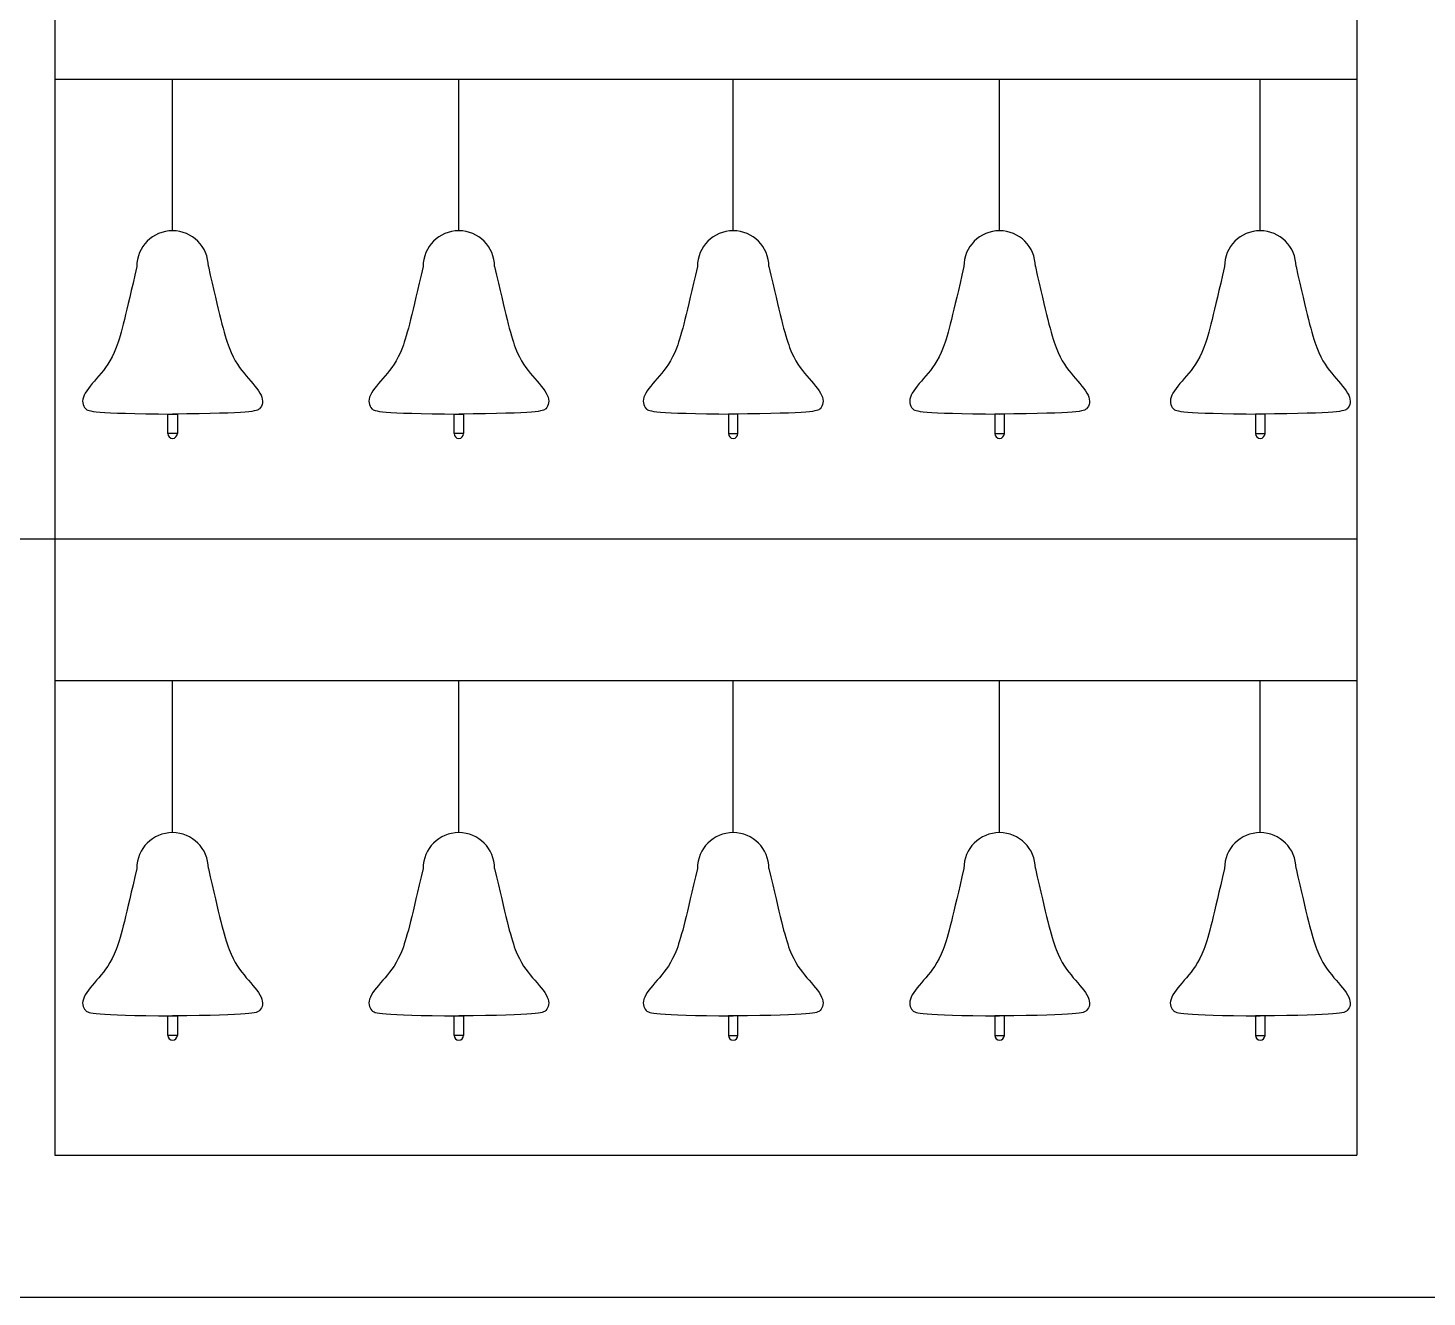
# Model space of a CAD drawing. Header units: millimetres. Extents: x 56222 to 3066687, y -650199 to -121287.
# Drawn here: x 140523.73 to 140533.6, y -185769.29 to -185760.34 of the extents above; entities that cross this region are included whole.
import ezdxf

# ---------------------------------------------------------------- set-up
doc = ezdxf.new("R2010")
doc.units = ezdxf.units.MM
doc.header["$MEASUREMENT"] = 0
doc.layers.add('$TD_AUDIT_GENERATED_(A0BDF17)', color=32, linetype='Continuous', lineweight=30)

msp = doc.modelspace()

# ---------------------------------------------------------------- linework, layer by layer
at = {"layer": '$TD_AUDIT_GENERATED_(A0BDF17)', "linetype": 'Continuous', "lineweight": 25, "ltscale": 2}
for p, q in [((140533.1086, -185729.7004), (140533.1085, -185768.2909)), ((140523.9246, -185738.3706), (140523.9246, -185768.2909)), ((140523.9246, -185760.6967), (140533.1085, -185760.6967)), ((140524.7546, -185761.7668), (140524.7546, -185760.6967)), ((140526.774, -185761.7668), (140526.774, -185760.6967)), ((140528.7093, -185761.7668), (140528.7093, -185760.6967)), ((140530.5888, -185761.7668), (140530.5888, -185760.6967)), ((140532.4275, -185761.7668), (140532.4275, -185760.6967)), ((140524.721, -185763.0605), (140524.7882, -185763.0605)), ((140524.721, -185763.1981), (140524.721, -185763.0605)), ((140524.7882, -185763.0605), (140524.7882, -185763.1981)), ((140526.7404, -185763.0605), (140526.8076, -185763.0605)), ((140526.7404, -185763.1981), (140526.7404, -185763.0605)), ((140526.8076, -185763.0605), (140526.8076, -185763.1981)), ((140528.7429, -185763.0605), (140528.6757, -185763.0605)), ((140528.6757, -185763.0605), (140528.6757, -185763.1981)), ((140528.7429, -185763.1981), (140528.7429, -185763.0605)), ((140530.6223, -185763.0605), (140530.5552, -185763.0605)), ((140530.5552, -185763.0605), (140530.5552, -185763.1981)), ((140530.6223, -185763.1981), (140530.6223, -185763.0605)), ((140532.4611, -185763.0605), (140532.3939, -185763.0605)), ((140532.3939, -185763.0605), (140532.3939, -185763.1981)), ((140532.4611, -185763.1981), (140532.4611, -185763.0605)), ((140524.7882, -185763.1981), (140524.721, -185763.1981)), ((140526.8076, -185763.1981), (140526.7404, -185763.1981)), ((140528.6757, -185763.1981), (140528.7429, -185763.1981)), ((140530.5552, -185763.1981), (140530.6223, -185763.1981)), ((140532.3939, -185763.1981), (140532.4611, -185763.1981)), ((140533.1086, -185763.9436), (140516.608, -185763.9436)), ((140533.1086, -185764.9436), (140523.9246, -185764.9436)), ((140524.7546, -185766.0137), (140524.7546, -185764.9436)), ((140526.774, -185766.0137), (140526.774, -185764.9436)), ((140528.7093, -185766.0137), (140528.7093, -185764.9436)), ((140530.5887, -185766.0137), (140530.5887, -185764.9436)), ((140532.4275, -185766.0137), (140532.4275, -185764.9436)), ((140524.721, -185767.3075), (140524.7882, -185767.3075)), ((140524.721, -185767.445), (140524.721, -185767.3075)), ((140524.7882, -185767.3075), (140524.7882, -185767.445)), ((140526.7404, -185767.3075), (140526.8075, -185767.3075)), ((140526.7404, -185767.445), (140526.7404, -185767.3075)), ((140526.8075, -185767.3075), (140526.8075, -185767.445)), ((140528.7429, -185767.3075), (140528.6757, -185767.3075)), ((140528.6757, -185767.3075), (140528.6757, -185767.445)), ((140528.7429, -185767.445), (140528.7429, -185767.3075)), ((140530.6223, -185767.3075), (140530.5552, -185767.3075)), ((140530.5552, -185767.3075), (140530.5552, -185767.445)), ((140530.6223, -185767.445), (140530.6223, -185767.3075)), ((140532.4611, -185767.3075), (140532.3939, -185767.3075)), ((140532.3939, -185767.3075), (140532.3939, -185767.445)), ((140532.4611, -185767.445), (140532.4611, -185767.3075)), ((140524.7882, -185767.445), (140524.721, -185767.445)), ((140526.8075, -185767.445), (140526.7404, -185767.445)), ((140528.6757, -185767.445), (140528.7429, -185767.445)), ((140530.5552, -185767.445), (140530.6223, -185767.445)), ((140532.3939, -185767.445), (140532.4611, -185767.445)), ((140523.9246, -185768.2909), (140533.1086, -185768.2909)), ((140516.608, -185769.2909), (140551.6091, -185769.2909)), ((140520.9246, -185769.2909), (140533.1086, -185769.2909))]:
    msp.add_line(p, q, dxfattribs=at)
for centre, radius, start, end in [((140524.7546, -185762.0191), 0.2523, 0, 180), ((140526.774, -185762.0191), 0.2523, 0, 180), ((140528.7093, -185762.0191), 0.2523, 0, 180), ((140530.5888, -185762.0191), 0.2523, 0, 180), ((140532.4275, -185762.0191), 0.2523, 0, 180), ((140524.7546, -185763.1981), 0.0336, 180, 0), ((140526.774, -185763.1981), 0.0336, 180, 0), ((140528.7093, -185763.1981), 0.0336, 180, 0), ((140530.5888, -185763.1981), 0.0336, 180, 0), ((140532.4275, -185763.1981), 0.0336, 180, 0), ((140524.7546, -185766.266), 0.2523, 0, 180), ((140526.774, -185766.266), 0.2523, 0, 180), ((140528.7093, -185766.266), 0.2523, 0, 180), ((140530.5887, -185766.266), 0.2523, 0, 180), ((140532.4275, -185766.266), 0.2523, 0, 180), ((140524.7546, -185767.445), 0.0336, 180, 0), ((140526.774, -185767.445), 0.0336, 180, 0), ((140528.7093, -185767.445), 0.0336, 180, 0), ((140530.5887, -185767.445), 0.0336, 180, 0), ((140532.4275, -185767.445), 0.0336, 180, 0)]:
    msp.add_arc(centre, radius, start, end, dxfattribs=at)
for points in [[(140524.5023, -185762.0191), (140524.4257, -185762.3521), (140524.3609, -185762.6353), (140524.2354, -185762.7931), (140524.1058, -185762.9347), (140524.1247, -185763.0253), (140524.1883, -185763.0541), (140524.7546, -185763.0605)], [(140525.0069, -185762.0191), (140525.0835, -185762.3521), (140525.1483, -185762.6353), (140525.2738, -185762.7931), (140525.4034, -185762.9347), (140525.3845, -185763.0253), (140525.3209, -185763.0541), (140524.7546, -185763.0605)], [(140526.5216, -185762.0191), (140526.4451, -185762.3521), (140526.3803, -185762.6353), (140526.2547, -185762.7931), (140526.1251, -185762.9347), (140526.144, -185763.0253), (140526.2076, -185763.0541), (140526.774, -185763.0605)], [(140527.0263, -185762.0191), (140527.1028, -185762.3521), (140527.1676, -185762.6353), (140527.2932, -185762.7931), (140527.4228, -185762.9347), (140527.4039, -185763.0253), (140527.3403, -185763.0541), (140526.774, -185763.0605)], [(140528.457, -185762.0191), (140528.3804, -185762.3521), (140528.3156, -185762.6353), (140528.1901, -185762.7931), (140528.0605, -185762.9347), (140528.0794, -185763.0253), (140528.143, -185763.0541), (140528.7093, -185763.0605)], [(140528.9616, -185762.0191), (140529.0382, -185762.3521), (140529.103, -185762.6353), (140529.2285, -185762.7931), (140529.3581, -185762.9347), (140529.3392, -185763.0253), (140529.2756, -185763.0541), (140528.7093, -185763.0605)], [(140530.3364, -185762.0191), (140530.2599, -185762.3521), (140530.1951, -185762.6353), (140530.0695, -185762.7931), (140529.9399, -185762.9347), (140529.9588, -185763.0253), (140530.0224, -185763.0541), (140530.5888, -185763.0605)], [(140530.8411, -185762.0191), (140530.9176, -185762.3521), (140530.9824, -185762.6353), (140531.108, -185762.7931), (140531.2376, -185762.9347), (140531.2187, -185763.0253), (140531.1551, -185763.0541), (140530.5888, -185763.0605)], [(140532.1752, -185762.0191), (140532.0986, -185762.3521), (140532.0338, -185762.6353), (140531.9083, -185762.7931), (140531.7787, -185762.9347), (140531.7976, -185763.0253), (140531.8612, -185763.0541), (140532.4275, -185763.0605)], [(140532.6798, -185762.0191), (140532.7563, -185762.3521), (140532.8211, -185762.6353), (140532.9467, -185762.7931), (140533.0763, -185762.9347), (140533.0574, -185763.0253), (140532.9938, -185763.0541), (140532.4275, -185763.0605)], [(140524.5023, -185766.266), (140524.4257, -185766.599), (140524.3609, -185766.8822), (140524.2354, -185767.04), (140524.1058, -185767.1816), (140524.1247, -185767.2723), (140524.1883, -185767.301), (140524.7546, -185767.3075)], [(140525.0069, -185766.266), (140525.0835, -185766.599), (140525.1483, -185766.8822), (140525.2738, -185767.04), (140525.4034, -185767.1816), (140525.3845, -185767.2723), (140525.3209, -185767.301), (140524.7546, -185767.3075)], [(140526.5216, -185766.266), (140526.4451, -185766.599), (140526.3803, -185766.8822), (140526.2547, -185767.04), (140526.1251, -185767.1816), (140526.144, -185767.2723), (140526.2076, -185767.301), (140526.774, -185767.3075)], [(140527.0263, -185766.266), (140527.1028, -185766.599), (140527.1676, -185766.8822), (140527.2932, -185767.04), (140527.4228, -185767.1816), (140527.4039, -185767.2723), (140527.3403, -185767.301), (140526.774, -185767.3075)], [(140528.457, -185766.266), (140528.3804, -185766.599), (140528.3156, -185766.8822), (140528.1901, -185767.04), (140528.0605, -185767.1816), (140528.0794, -185767.2723), (140528.143, -185767.301), (140528.7093, -185767.3075)], [(140528.9616, -185766.266), (140529.0381, -185766.599), (140529.1029, -185766.8822), (140529.2285, -185767.04), (140529.3581, -185767.1816), (140529.3392, -185767.2723), (140529.2756, -185767.301), (140528.7093, -185767.3075)], [(140530.3364, -185766.266), (140530.2599, -185766.599), (140530.1951, -185766.8822), (140530.0695, -185767.04), (140529.9399, -185767.1816), (140529.9588, -185767.2723), (140530.0224, -185767.301), (140530.5887, -185767.3075)], [(140530.8411, -185766.266), (140530.9176, -185766.599), (140530.9824, -185766.8822), (140531.108, -185767.04), (140531.2376, -185767.1816), (140531.2187, -185767.2723), (140531.1551, -185767.301), (140530.5887, -185767.3075)], [(140532.1751, -185766.266), (140532.0986, -185766.599), (140532.0338, -185766.8822), (140531.9083, -185767.04), (140531.7786, -185767.1816), (140531.7976, -185767.2723), (140531.8612, -185767.301), (140532.4275, -185767.3075)], [(140532.6798, -185766.266), (140532.7563, -185766.599), (140532.8211, -185766.8822), (140532.9467, -185767.04), (140533.0763, -185767.1816), (140533.0574, -185767.2723), (140532.9938, -185767.301), (140532.4275, -185767.3075)]]:
    msp.add_open_spline(points, degree=3, knots=[0, 0, 0, 0, 1, 2, 3, 4, 4.801015, 4.801015, 4.801015, 4.801015], dxfattribs=at)

doc.saveas('drawing.dxf')
